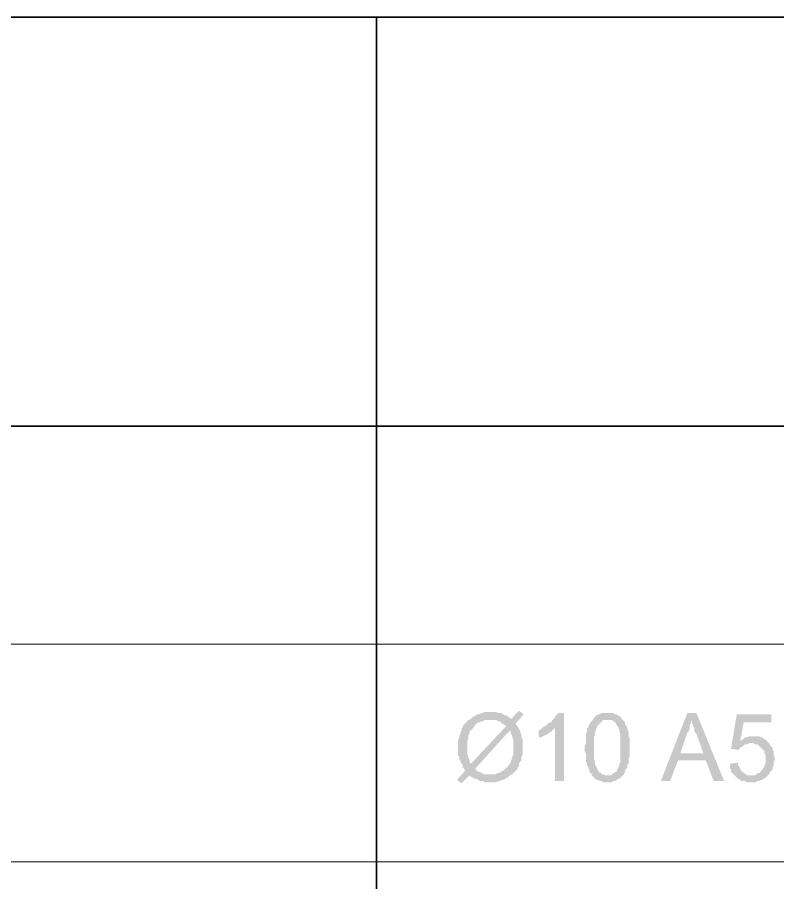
# Model space of a CAD drawing. Header units: millimetres. Extents: x -383313 to -161684, y -117025 to 99224.
# Drawn here: x -365780 to -362985, y -28959 to -25779 of the extents above; entities that cross this region are included whole.
import ezdxf

# ---------------------------------------------------------------- set-up
doc = ezdxf.new("R2010")
doc.units = ezdxf.units.MM
doc.header["$MEASUREMENT"] = 0
doc.layers.add('PDF_Geometry', color=7, linetype='Continuous')
doc.layers.add('PDF_Solid Fills', color=7, linetype='Continuous')

# ---------------------------------------------------------------- blocks, each defined once
blk = doc.blocks.new('A$Cf5759c35')
at = {"layer": 'PDF_Solid Fills'}
for points in [[(-5473.7, -10062.6), (-5503.3, -10092.3), (-5660, -10096.5), (-5558.4, -10096.5), (-5549.9, -10100.7), (-5545.7, -10100.7), (-5541.4, -10105), (-5537.2, -10109.2), (-5528.7, -10113.4), (-5520.3, -10117.7), (-5651.5, -10257.4), (-5681.1, -10261.6), (-5681.1, -10270.1), (-5676.9, -10274.3), (-5672.7, -10282.8), (-5702.3, -10316.6), (-5685.4, -10329.3), (-5655.7, -10299.7), (-5499.1, -10295.5), (-5579.5, -10295.5), (-5583.8, -10295.5), (-5592.2, -10295.5), (-5596.5, -10295.5), (-5604.9, -10295.5), (-5609.2, -10291.2), (-5613.4, -10291.2), (-5617.6, -10287), (-5621.9, -10287), (-5630.3, -10282.8), (-5634.6, -10274.3), (-5507.6, -10134.6), (-5473.7, -10130.4), (-5477.9, -10121.9), (-5482.2, -10117.7), (-5486.4, -10109.2), (-5456.8, -10075.3)], [(-5579.5, -10066.9), (-5579.5, -10066.9), (-5600.7, -10066.9), (-5609.2, -10071.1), (-5613.4, -10071.1), (-5621.9, -10075.3), (-5626.1, -10075.3), (-5634.6, -10079.6), (-5638.8, -10083.8), (-5643, -10083.8), (-5647.3, -10088), (-5651.5, -10092.3), (-5660, -10096.5), (-5503.3, -10092.3), (-5503.3, -10092.3), (-5507.6, -10088), (-5516, -10083.8), (-5520.3, -10079.6), (-5528.7, -10079.6), (-5533, -10075.3), (-5537.2, -10071.1), (-5545.7, -10071.1), (-5549.9, -10071.1), (-5558.4, -10066.9), (-5562.6, -10066.9), (-5571.1, -10066.9)], [(-5308.6, -10071.1), (-5329.8, -10071.1), (-5334, -10075.3), (-5338.2, -10079.6), (-5342.5, -10088), (-5346.7, -10092.3), (-5350.9, -10096.5), (-5355.2, -10105), (-5359.4, -10105), (-5367.9, -10109.2), (-5372.1, -10113.4), (-5376.3, -10117.7), (-5384.8, -10121.9), (-5342.5, -10126.1), (-5342.5, -10320.9), (-5308.6, -10320.9)], [(-5147.7, -10071.1), (-5147.7, -10071.1), (-5173.1, -10071.1), (-5177.4, -10075.3), (-5181.6, -10075.3), (-5190.1, -10079.6), (-5194.3, -10083.8), (-5194.3, -10083.8), (-5198.5, -10088), (-5202.8, -10096.5), (-5147.7, -10096.5), (-5147.7, -10096.5), (-5139.3, -10096.5), (-5135, -10096.5), (-5126.6, -10100.7), (-5122.3, -10105), (-5118.1, -10109.2), (-5113.9, -10117.7), (-5113.9, -10117.7), (-5109.6, -10121.9), (-5109.6, -10126.1), (-5105.4, -10130.4), (-5105.4, -10134.6), (-5105.4, -10138.8), (-5101.2, -10147.3), (-5101.2, -10155.8), (-5101.2, -10160), (-5101.2, -10168.5), (-5101.2, -10176.9), (-5101.2, -10189.6), (-5101.2, -10198.1), (-5101.2, -10198.1), (-5101.2, -10210.8), (-5101.2, -10219.3), (-5101.2, -10227.7), (-5101.2, -10236.2), (-5101.2, -10240.4), (-5101.2, -10248.9), (-5105.4, -10257.4), (-5105.4, -10261.6), (-5105.4, -10265.8), (-5109.6, -10270.1), (-5109.6, -10274.3), (-5113.9, -10278.5), (-5113.9, -10282.8), (-5118.1, -10287), (-5126.6, -10291.2), (-5130.8, -10295.5), (-5135, -10299.7), (-5143.5, -10299.7), (-5147.7, -10299.7), (-5202.8, -10303.9), (-5198.5, -10308.2), (-5194.3, -10312.4), (-5190.1, -10316.6), (-5181.6, -10316.6), (-5177.4, -10320.9), (-5168.9, -10320.9), (-5164.7, -10325.1), (-5156.2, -10325.1), (-5147.7, -10325.1), (-5147.7, -10325.1), (-5139.3, -10325.1), (-5135, -10325.1), (-5126.6, -10320.9), (-5122.3, -10320.9), (-5113.9, -10316.6), (-5109.6, -10312.4), (-5105.4, -10312.4), (-5101.2, -10308.2), (-5096.9, -10303.9), (-5092.7, -10299.7), (-5088.5, -10295.5), (-5084.2, -10287), (-5084.2, -10282.8), (-5080, -10274.3), (-5075.8, -10270.1), (-5075.8, -10265.8), (-5075.8, -10261.6), (-5071.5, -10257.4), (-5071.5, -10248.9), (-5071.5, -10244.7), (-5071.5, -10236.2), (-5067.3, -10227.7), (-5067.3, -10223.5), (-5067.3, -10215), (-5067.3, -10206.6), (-5067.3, -10198.1), (-5067.3, -10193.9), (-5067.3, -10185.4), (-5067.3, -10176.9), (-5067.3, -10168.5), (-5067.3, -10164.2), (-5071.5, -10155.8), (-5071.5, -10151.5), (-5071.5, -10143.1), (-5071.5, -10138.8), (-5075.8, -10130.4), (-5075.8, -10126.1), (-5080, -10117.7), (-5084.2, -10113.4), (-5084.2, -10105), (-5088.5, -10100.7), (-5088.5, -10100.7), (-5092.7, -10096.5), (-5096.9, -10092.3), (-5101.2, -10083.8), (-5109.6, -10079.6), (-5113.9, -10079.6), (-5113.9, -10075.3), (-5122.3, -10075.3), (-5126.6, -10071.1), (-5135, -10071.1), (-5143.5, -10071.1)], [(-4821.8, -10071.1), (-4855.6, -10071.1), (-4953, -10320.9), (-4919.1, -10320.9), (-4889.5, -10244.7), (-4787.9, -10244.7), (-4881, -10219.3), (-4855.6, -10143.1), (-4855.6, -10143.1), (-4851.4, -10138.8), (-4847.2, -10130.4), (-4847.2, -10126.1), (-4847.2, -10117.7), (-4842.9, -10109.2), (-4842.9, -10105), (-4838.7, -10096.5)], [(-4821.8, -10071.1), (-4838.7, -10096.5), (-4838.7, -10109.2), (-4834.5, -10113.4), (-4834.5, -10117.7), (-4830.2, -10126.1), (-4830.2, -10134.6), (-4826, -10143.1), (-4821.8, -10147.3), (-4796.4, -10219.3), (-4881, -10219.3), (-4787.9, -10244.7), (-4758.3, -10320.9), (-4720.2, -10320.9)], [(-4546.6, -10075.3), (-4673.6, -10075.3), (-4694.8, -10202.3), (-4665.1, -10206.6), (-4665.1, -10202.3), (-4660.9, -10198.1), (-4652.4, -10193.9), (-4648.2, -10189.6), (-4648.2, -10189.6), (-4644, -10185.4), (-4635.5, -10185.4), (-4627, -10181.2), (-4622.8, -10181.2), (-4559.3, -10176.9), (-4559.3, -10176.9), (-4563.5, -10172.7), (-4660.9, -10172.7), (-4648.2, -10105), (-4546.6, -10105)], [(-5660, -10096.5), (-5664.2, -10100.7), (-5668.4, -10105), (-5672.7, -10109.2), (-5676.9, -10113.4), (-5681.1, -10121.9), (-5685.4, -10126.1), (-5685.4, -10130.4), (-5685.4, -10134.6), (-5689.6, -10143.1), (-5689.6, -10147.3), (-5693.8, -10155.8), (-5693.8, -10160), (-5698.1, -10168.5), (-5698.1, -10172.7), (-5698.1, -10181.2), (-5698.1, -10189.6), (-5698.1, -10198.1), (-5698.1, -10198.1), (-5698.1, -10206.6), (-5698.1, -10215), (-5698.1, -10219.3), (-5698.1, -10227.7), (-5693.8, -10232), (-5693.8, -10240.4), (-5693.8, -10240.4), (-5689.6, -10244.7), (-5689.6, -10248.9), (-5685.4, -10257.4), (-5681.1, -10261.6), (-5651.5, -10257.4), (-5651.5, -10257.4), (-5655.7, -10248.9), (-5655.7, -10244.7), (-5660, -10236.2), (-5660, -10232), (-5660, -10232), (-5664.2, -10223.5), (-5664.2, -10219.3), (-5664.2, -10210.8), (-5664.2, -10202.3), (-5664.2, -10193.9), (-5664.2, -10189.6), (-5664.2, -10181.2), (-5664.2, -10172.7), (-5660, -10164.2), (-5660, -10160), (-5660, -10151.5), (-5655.7, -10147.3), (-5655.7, -10138.8), (-5651.5, -10134.6), (-5647.3, -10130.4), (-5643, -10126.1), (-5638.8, -10121.9), (-5638.8, -10117.7), (-5634.6, -10113.4), (-5630.3, -10109.2), (-5626.1, -10105), (-5617.6, -10105), (-5613.4, -10100.7), (-5604.9, -10100.7), (-5600.7, -10096.5), (-5592.2, -10096.5), (-5583.8, -10096.5), (-5579.5, -10096.5)], [(-5202.8, -10096.5), (-5207, -10100.7), (-5211.2, -10105), (-5215.5, -10113.4), (-5219.7, -10117.7), (-5219.7, -10126.1), (-5223.9, -10126.1), (-5223.9, -10134.6), (-5223.9, -10138.8), (-5228.2, -10147.3), (-5228.2, -10151.5), (-5228.2, -10160), (-5228.2, -10164.2), (-5228.2, -10172.7), (-5228.2, -10181.2), (-5232.4, -10189.6), (-5232.4, -10198.1), (-5232.4, -10202.3), (-5232.4, -10210.8), (-5228.2, -10219.3), (-5228.2, -10227.7), (-5228.2, -10236.2), (-5228.2, -10244.7), (-5228.2, -10248.9), (-5223.9, -10257.4), (-5223.9, -10261.6), (-5219.7, -10270.1), (-5219.7, -10274.3), (-5215.5, -10278.5), (-5215.5, -10287), (-5211.2, -10291.2), (-5207, -10295.5), (-5207, -10299.7), (-5202.8, -10303.9), (-5147.7, -10299.7), (-5152, -10299.7), (-5156.2, -10299.7), (-5164.7, -10295.5), (-5168.9, -10295.5), (-5173.1, -10291.2), (-5181.6, -10287), (-5185.8, -10278.5), (-5185.8, -10278.5), (-5185.8, -10274.3), (-5190.1, -10270.1), (-5190.1, -10265.8), (-5194.3, -10261.6), (-5194.3, -10253.1), (-5194.3, -10248.9), (-5198.5, -10240.4), (-5198.5, -10232), (-5198.5, -10223.5), (-5198.5, -10215), (-5198.5, -10206.6), (-5198.5, -10198.1), (-5198.5, -10189.6), (-5198.5, -10181.2), (-5198.5, -10172.7), (-5198.5, -10164.2), (-5198.5, -10155.8), (-5194.3, -10151.5), (-5194.3, -10143.1), (-5194.3, -10138.8), (-5190.1, -10130.4), (-5190.1, -10126.1), (-5185.8, -10121.9), (-5185.8, -10117.7), (-5181.6, -10113.4), (-5177.4, -10109.2), (-5173.1, -10105), (-5168.9, -10100.7), (-5164.7, -10096.5), (-5156.2, -10096.5), (-5147.7, -10096.5)], [(-5473.7, -10130.4), (-5507.6, -10134.6), (-5507.6, -10134.6), (-5503.3, -10143.1), (-5503.3, -10147.3), (-5499.1, -10155.8), (-5499.1, -10160), (-5494.9, -10168.5), (-5494.9, -10176.9), (-5494.9, -10181.2), (-5494.9, -10189.6), (-5494.9, -10198.1), (-5494.9, -10202.3), (-5494.9, -10210.8), (-5494.9, -10219.3), (-5494.9, -10223.5), (-5499.1, -10232), (-5499.1, -10236.2), (-5503.3, -10244.7), (-5503.3, -10248.9), (-5507.6, -10257.4), (-5511.8, -10261.6), (-5516, -10265.8), (-5516, -10270.1), (-5520.3, -10270.1), (-5524.5, -10274.3), (-5528.7, -10278.5), (-5533, -10282.8), (-5541.4, -10287), (-5545.7, -10291.2), (-5554.1, -10291.2), (-5558.4, -10295.5), (-5566.8, -10295.5), (-5571.1, -10295.5), (-5579.5, -10295.5), (-5499.1, -10295.5), (-5494.9, -10291.2), (-5490.6, -10287), (-5486.4, -10282.8), (-5482.2, -10278.5), (-5477.9, -10270.1), (-5473.7, -10265.8), (-5473.7, -10261.6), (-5473.7, -10257.4), (-5469.5, -10248.9), (-5465.2, -10244.7), (-5465.2, -10236.2), (-5465.2, -10232), (-5461, -10223.5), (-5461, -10219.3), (-5461, -10210.8), (-5461, -10202.3), (-5461, -10198.1), (-5461, -10189.6), (-5461, -10181.2), (-5461, -10172.7), (-5461, -10168.5), (-5465.2, -10160), (-5465.2, -10155.8), (-5465.2, -10147.3), (-5465.2, -10147.3), (-5469.5, -10143.1), (-5469.5, -10134.6)], [(-5384.8, -10121.9), (-5389, -10126.1), (-5393.3, -10130.4), (-5401.7, -10134.6), (-5401.7, -10164.2), (-5401.7, -10160), (-5393.3, -10160), (-5389, -10155.8), (-5384.8, -10155.8), (-5376.3, -10151.5), (-5367.9, -10147.3), (-5367.9, -10147.3), (-5363.6, -10143.1), (-5355.2, -10138.8), (-5350.9, -10134.6), (-5346.7, -10130.4), (-5342.5, -10126.1)], [(-4614.3, -10155.8), (-4614.3, -10155.8), (-4627, -10155.8), (-4635.5, -10160), (-4644, -10160), (-4648.2, -10164.2), (-4652.4, -10168.5), (-4660.9, -10172.7), (-4563.5, -10172.7), (-4567.8, -10168.5), (-4576.2, -10164.2), (-4580.5, -10160), (-4584.7, -10160), (-4593.2, -10155.8), (-4597.4, -10155.8), (-4605.9, -10155.8)], [(-4559.3, -10176.9), (-4622.8, -10181.2), (-4614.3, -10181.2), (-4605.9, -10185.4), (-4597.4, -10185.4), (-4593.2, -10189.6), (-4588.9, -10193.9), (-4584.7, -10198.1), (-4580.5, -10202.3), (-4576.2, -10206.6), (-4572, -10210.8), (-4572, -10219.3), (-4567.8, -10223.5), (-4567.8, -10232), (-4567.8, -10240.4), (-4567.8, -10240.4), (-4567.8, -10244.7), (-4567.8, -10253.1), (-4572, -10261.6), (-4572, -10265.8), (-4576.2, -10274.3), (-4580.5, -10278.5), (-4584.7, -10282.8), (-4584.7, -10282.8), (-4588.9, -10291.2), (-4597.4, -10291.2), (-4601.6, -10295.5), (-4605.9, -10299.7), (-4614.3, -10299.7), (-4622.8, -10299.7), (-4559.3, -10299.7), (-4555.1, -10295.5), (-4555.1, -10295.5), (-4550.8, -10287), (-4546.6, -10282.8), (-4542.4, -10278.5), (-4542.4, -10270.1), (-4538.1, -10265.8), (-4538.1, -10257.4), (-4538.1, -10248.9), (-4533.9, -10244.7), (-4533.9, -10236.2), (-4533.9, -10232), (-4538.1, -10227.7), (-4538.1, -10219.3), (-4538.1, -10210.8), (-4542.4, -10206.6), (-4542.4, -10198.1), (-4546.6, -10193.9), (-4550.8, -10189.6), (-4555.1, -10181.2)], [(-4669.4, -10253.1), (-4703.2, -10257.4), (-4699, -10257.4), (-4699, -10274.3), (-4694.8, -10278.5), (-4694.8, -10287), (-4690.5, -10291.2), (-4686.3, -10295.5), (-4682.1, -10299.7), (-4677.8, -10303.9), (-4673.6, -10308.2), (-4669.4, -10312.4), (-4660.9, -10316.6), (-4656.7, -10320.9), (-4648.2, -10320.9), (-4644, -10320.9), (-4635.5, -10325.1), (-4627, -10325.1), (-4622.8, -10325.1), (-4618.6, -10325.1), (-4614.3, -10325.1), (-4605.9, -10325.1), (-4597.4, -10320.9), (-4593.2, -10320.9), (-4584.7, -10316.6), (-4580.5, -10316.6), (-4576.2, -10312.4), (-4567.8, -10308.2), (-4563.5, -10303.9), (-4559.3, -10299.7), (-4622.8, -10299.7), (-4622.8, -10299.7), (-4627, -10299.7), (-4635.5, -10299.7), (-4639.7, -10295.5), (-4648.2, -10291.2), (-4652.4, -10287), (-4656.7, -10282.8), (-4660.9, -10278.5), (-4660.9, -10274.3), (-4665.1, -10265.8), (-4669.4, -10261.6)], [(-5499.1, -10295.5), (-5655.7, -10299.7), (-5651.5, -10303.9), (-5643, -10308.2), (-5638.8, -10312.4), (-5630.3, -10312.4), (-5626.1, -10316.6), (-5621.9, -10316.6), (-5617.6, -10320.9), (-5613.4, -10320.9), (-5604.9, -10320.9), (-5600.7, -10325.1), (-5592.2, -10325.1), (-5583.8, -10325.1), (-5579.5, -10325.1), (-5571.1, -10325.1), (-5562.6, -10325.1), (-5558.4, -10325.1), (-5549.9, -10320.9), (-5545.7, -10320.9), (-5537.2, -10316.6), (-5533, -10316.6), (-5524.5, -10312.4), (-5520.3, -10308.2), (-5516, -10308.2), (-5511.8, -10303.9), (-5507.6, -10299.7)]]:
    blk.add_hatch(color=8, dxfattribs=at).paths.add_polyline_path(points)
at = {"layer": 'PDF_Geometry', "color": 8, "lineweight": 35}
blk.add_lwpolyline([(4999.4, -17813.9), (4999.4, -7514.2), (-13500.1, -7514.2), (-13500.1, -17813.9)], close=True, dxfattribs=at)
for points in [[(-5998.6, -7514.2), (-5998.6, -17813.9)], [(-13500.1, -9017), (4999.4, -9017)]]:
    blk.add_lwpolyline(points, dxfattribs=at)
at = {"layer": 'PDF_Geometry', "color": 8, "lineweight": 13}
for points in [[(-13500.1, -9817.1), (4999.4, -9817.1)], [(-13500.1, -10617.2), (4999.4, -10617.2)]]:
    blk.add_lwpolyline(points, dxfattribs=at)

msp = doc.modelspace()

# ---------------------------------------------------------------- block references
at = {"ltscale": 100}
msp.add_blockref('A$Cf5759c35', (-358461.97282, -18264.93104), dxfattribs=at)

doc.saveas('drawing.dxf')
